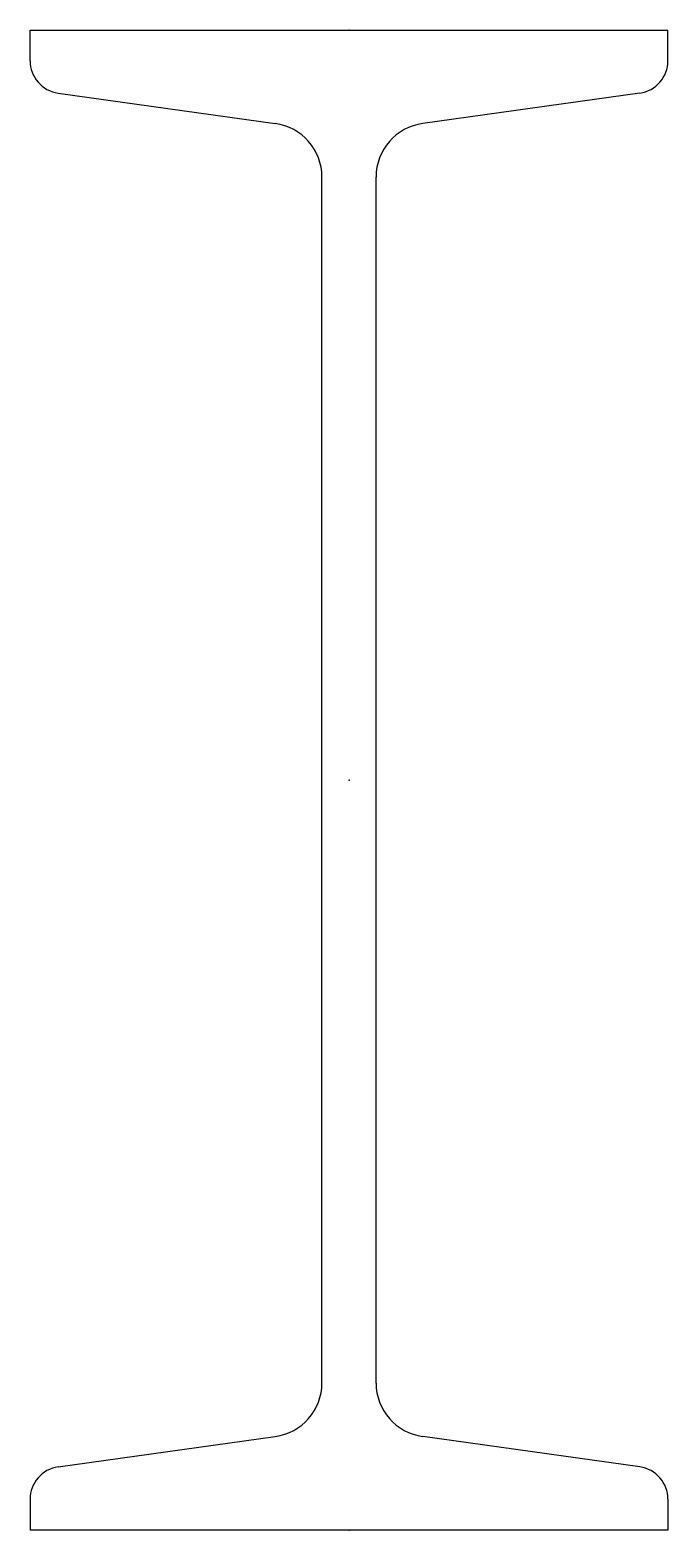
# Model space of a CAD drawing. Header units: millimetres. Extents: x -60 to 60, y -140 to 140.
import ezdxf

# ---------------------------------------------------------------- set-up
doc = ezdxf.new("R2010")
doc.units = ezdxf.units.MM
doc.layers.add('Profile', color=7, linetype='Continuous')

msp = doc.modelspace()

# ---------------------------------------------------------------- linework, layer by layer
at = {"layer": 'Profile'}
for p, q in [((-59.5, 134.27), (-59.5, 140)), ((-59.5, 140), (59.5, 140)), ((59.5, 134.27), (59.5, 140)), ((-54.25, 128.23), (-13.75, 122.56)), ((54.25, 128.23), (13.75, 122.56)), ((-5.05, -112.56), (-5.05, 112.56)), ((5.05, -112.56), (5.05, 112.56)), ((-54.25, -128.23), (-13.75, -122.56)), ((54.25, -128.23), (13.75, -122.56)), ((-59.5, -134.27), (-59.5, -140)), ((59.5, -134.27), (59.5, -140)), ((59.5, -140), (-59.5, -140))]:
    msp.add_line(p, q, dxfattribs=at)
for centre, radius, start, end in [((-53.4, 134.27), 6.1, 180, 262.0304), ((53.4, 134.27), 6.1, 277.9696, 0), ((-15.15, 112.56), 10.1, 0, 82.0304), ((15.15, 112.56), 10.1, 97.9696, 180), ((-15.15, -112.56), 10.1, 277.9696, 0), ((15.15, -112.56), 10.1, 180, 262.0304), ((-53.4, -134.27), 6.1, 97.9696, 180), ((53.4, -134.27), 6.1, 0, 82.0304)]:
    msp.add_arc(centre, radius, start, end, dxfattribs=at)
for p in [(0, 140), (0, 0), (0, -140)]:
    msp.add_point(p, dxfattribs=at)

doc.saveas('drawing.dxf')
